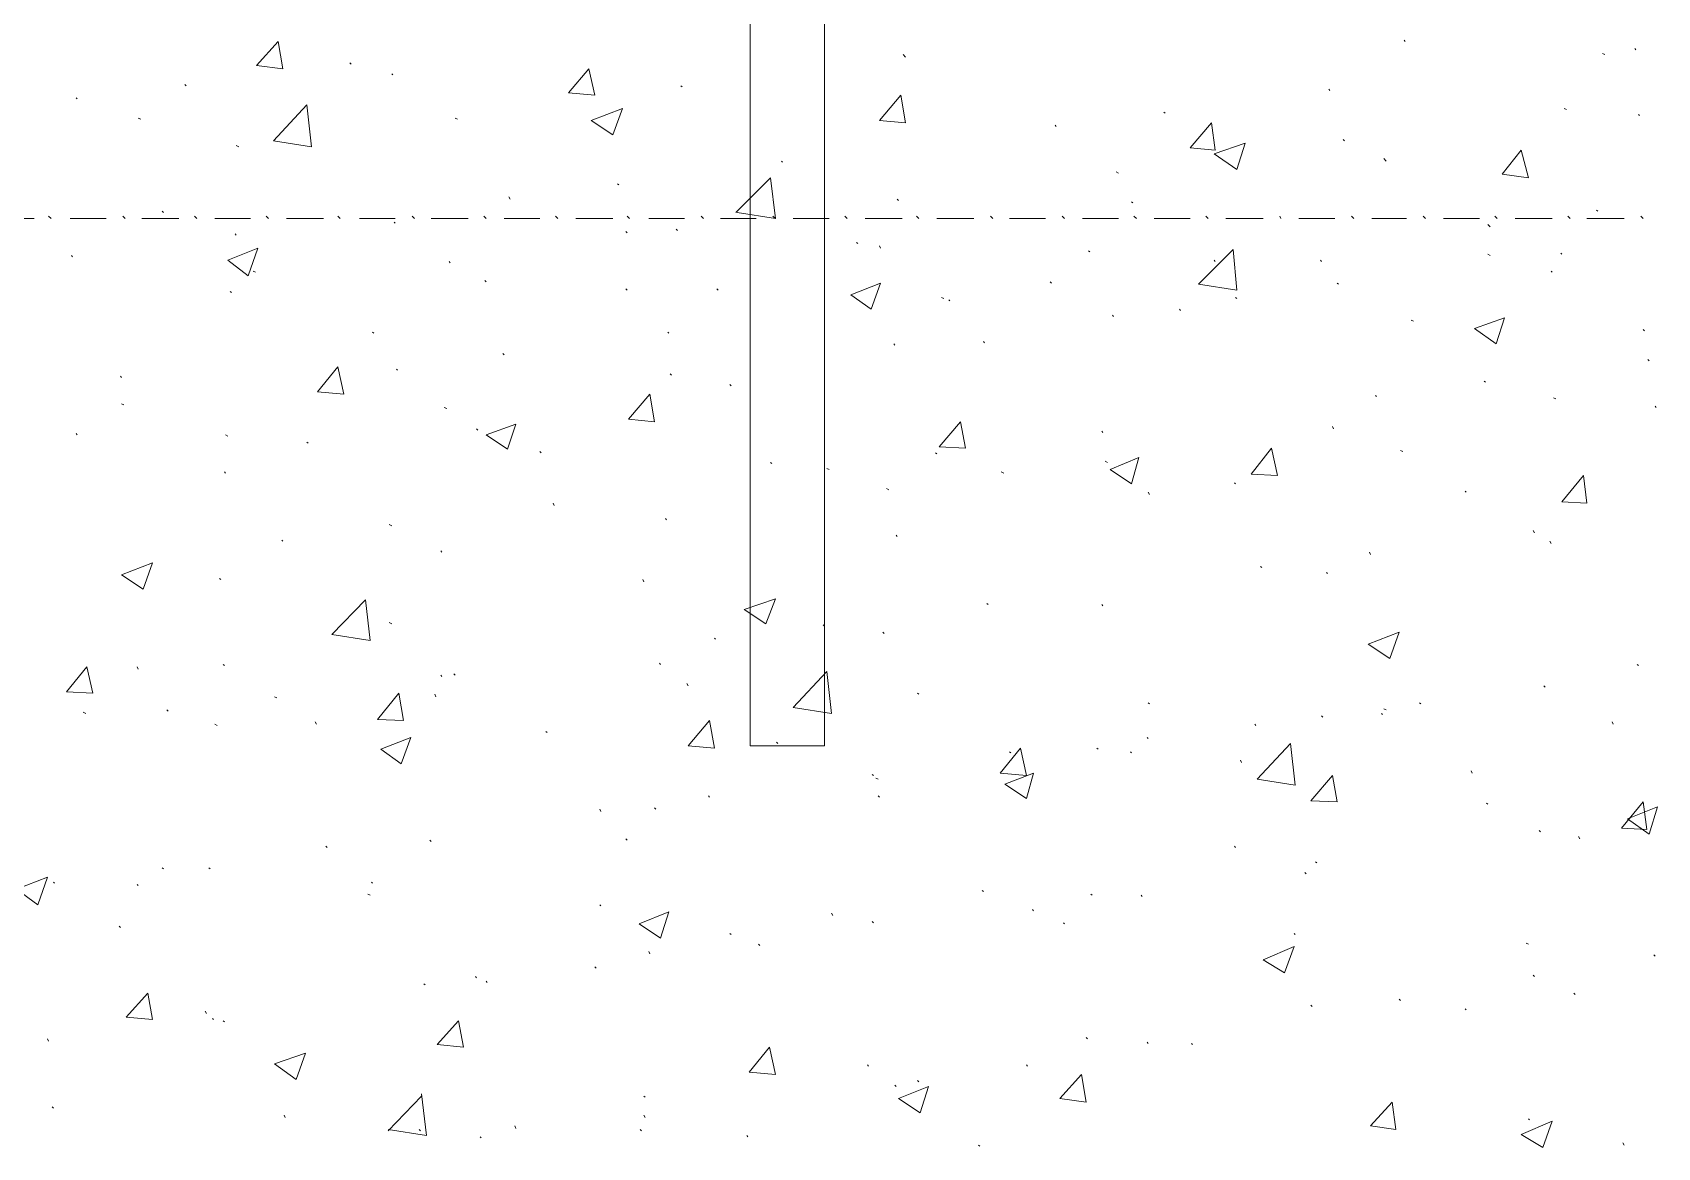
# Model space of a CAD drawing. Header units: millimetres. Extents: x 2928 to 3112, y 1220 to 1280.
# Drawn here: x 2955.221 to 2957.487, y 1250.914 to 1252.468 of the extents above; entities that cross this region are included whole.
import ezdxf

# ---------------------------------------------------------------- set-up
doc = ezdxf.new("R2010")
doc.units = ezdxf.units.MM

msp = doc.modelspace()

# ---------------------------------------------------------------- linework, layer by layer
at = {"color": 253, "linetype": 'Continuous', "lineweight": 5, "true_color": 0x9a9a9a}
msp.add_lwpolyline([(2956.22153, 1251.47377), (2956.32486, 1251.47377), (2956.32486, 1252.88545), (2956.22153, 1252.88545)], close=True, dxfattribs=at)
at = {"color": 92, "linetype": 'Continuous', "lineweight": 13, "true_color": 0x00b800}
for points in [[(2955.53319, 1252.42211), (2955.56319, 1252.45545), (2955.56319, 1252.45545)], [(2955.56985, 1252.41711), (2955.56319, 1252.45545), (2955.56319, 1252.45545)], [(2956.4382, 1252.43378), (2956.43487, 1252.43711), (2956.43487, 1252.43711)], [(2957.13488, 1252.45545), (2957.13321, 1252.45711), (2957.13321, 1252.45711)], [(2957.41321, 1252.43711), (2957.40988, 1252.43878), (2957.40988, 1252.43878)], [(2957.45655, 1252.44378), (2957.45488, 1252.44545), (2957.45488, 1252.44545)], [(2955.53319, 1252.42211), (2955.56985, 1252.41711), (2955.56985, 1252.41711)], [(2955.66486, 1252.42378), (2955.66319, 1252.42545), (2955.66319, 1252.42545)], [(2955.96819, 1252.38378), (2955.99653, 1252.41711), (2955.99653, 1252.41711)], [(2956.00486, 1252.38045), (2955.99653, 1252.41711), (2955.99653, 1252.41711)], [(2955.43485, 1252.39378), (2955.43319, 1252.39545), (2955.43319, 1252.39545)], [(2955.72319, 1252.40878), (2955.72152, 1252.41045), (2955.72152, 1252.41045)], [(2956.12653, 1252.39211), (2956.12486, 1252.39378), (2956.12486, 1252.39378)], [(2955.28318, 1252.37545), (2955.28152, 1252.37711), (2955.28152, 1252.37711)], [(2955.55652, 1252.31711), (2955.60319, 1252.36711), (2955.60319, 1252.36711)], [(2955.60985, 1252.30878), (2955.60319, 1252.36711), (2955.60319, 1252.36711)], [(2955.96819, 1252.38378), (2956.00486, 1252.38045), (2956.00486, 1252.38045)], [(2956.40153, 1252.34545), (2956.43153, 1252.38045), (2956.43153, 1252.38045)], [(2956.4382, 1252.34211), (2956.43153, 1252.38045), (2956.43153, 1252.38045)], [(2957.02988, 1252.38711), (2957.02821, 1252.38878), (2957.02821, 1252.38878)], [(2955.37152, 1252.34711), (2955.36818, 1252.34878), (2955.36818, 1252.34878)], [(2955.81319, 1252.34711), (2955.80986, 1252.34878), (2955.80986, 1252.34878)], [(2955.99986, 1252.34545), (2956.04319, 1252.36211), (2956.04319, 1252.36211)], [(2955.99986, 1252.34545), (2956.02986, 1252.32545), (2956.02986, 1252.32545)], [(2956.02986, 1252.32545), (2956.04319, 1252.36211), (2956.04319, 1252.36211)], [(2956.40153, 1252.34545), (2956.4382, 1252.34211), (2956.4382, 1252.34211)], [(2956.79987, 1252.35545), (2956.79821, 1252.35711), (2956.79821, 1252.35711)], [(2957.35988, 1252.36045), (2957.35655, 1252.36211), (2957.35655, 1252.36211)], [(2957.46155, 1252.35211), (2957.45988, 1252.35378), (2957.45988, 1252.35378)], [(2956.6482, 1252.33711), (2956.64654, 1252.33878), (2956.64654, 1252.33878)], [(2956.83487, 1252.30711), (2956.86487, 1252.34211), (2956.86487, 1252.34211)], [(2956.86987, 1252.30378), (2956.86487, 1252.34211), (2956.86487, 1252.34211)], [(2955.50819, 1252.30878), (2955.50485, 1252.31045), (2955.50485, 1252.31045)], [(2955.55652, 1252.31711), (2955.60985, 1252.30878), (2955.60985, 1252.30878)], [(2956.83487, 1252.30711), (2956.86987, 1252.30378), (2956.86987, 1252.30378)], [(2956.86821, 1252.29878), (2956.91154, 1252.31378), (2956.91154, 1252.31378)], [(2956.86821, 1252.29878), (2956.89987, 1252.27711), (2956.89987, 1252.27711)], [(2956.89987, 1252.27711), (2956.91154, 1252.31378), (2956.91154, 1252.31378)], [(2957.04988, 1252.31711), (2957.04821, 1252.31878), (2957.04821, 1252.31878)], [(2957.26988, 1252.27045), (2957.29655, 1252.30378), (2957.29655, 1252.30378)], [(2957.30655, 1252.26545), (2957.29655, 1252.30378), (2957.29655, 1252.30378)], [(2956.26653, 1252.28711), (2956.26486, 1252.28878), (2956.26486, 1252.28878)], [(2957.10821, 1252.28878), (2957.10488, 1252.29211), (2957.10488, 1252.29211)], [(2956.03819, 1252.25544), (2956.03653, 1252.25711), (2956.03653, 1252.25711)], [(2956.20153, 1252.21711), (2956.24986, 1252.26545), (2956.24986, 1252.26545)], [(2956.25653, 1252.20878), (2956.24986, 1252.26545), (2956.24986, 1252.26545)], [(2956.73487, 1252.27211), (2956.73154, 1252.27378), (2956.73154, 1252.27378)], [(2957.26988, 1252.27045), (2957.30655, 1252.26545), (2957.30655, 1252.26545)], [(2955.88653, 1252.23544), (2955.88486, 1252.23878), (2955.88486, 1252.23878)], [(2956.4282, 1252.23378), (2956.42653, 1252.23544), (2956.42653, 1252.23544)], [(2956.75487, 1252.23044), (2956.7532, 1252.23211), (2956.7532, 1252.23211)], [(2955.40319, 1252.21711), (2955.40152, 1252.21878), (2955.40152, 1252.21878)], [(2956.2032, 1252.21711), (2956.25653, 1252.20878), (2956.25653, 1252.20878)], [(2957.40321, 1252.21878), (2957.40155, 1252.22044), (2957.40155, 1252.22044)], [(2955.50485, 1252.18544), (2955.50319, 1252.18711), (2955.50319, 1252.18711)], [(2955.72652, 1252.20211), (2955.72486, 1252.20378), (2955.72486, 1252.20378)], [(2956.04986, 1252.18878), (2956.04819, 1252.19044), (2956.04819, 1252.19044)], [(2956.11986, 1252.19211), (2956.1182, 1252.19378), (2956.1182, 1252.19378)], [(2957.25321, 1252.19711), (2957.24988, 1252.20044), (2957.24988, 1252.20044)], [(2955.49319, 1252.15044), (2955.53485, 1252.16711), (2955.53485, 1252.16711)], [(2955.52152, 1252.12878), (2955.53485, 1252.16711), (2955.53485, 1252.16711)], [(2956.37153, 1252.17378), (2956.36987, 1252.17544), (2956.36987, 1252.17544)], [(2956.4032, 1252.16711), (2956.40153, 1252.17044), (2956.40153, 1252.17044)], [(2956.69487, 1252.16211), (2956.6932, 1252.16378), (2956.6932, 1252.16378)], [(2956.84654, 1252.11711), (2956.89487, 1252.16544), (2956.89487, 1252.16544)], [(2956.89987, 1252.10878), (2956.89487, 1252.16544), (2956.89487, 1252.16544)], [(2955.27652, 1252.15544), (2955.27485, 1252.15711), (2955.27485, 1252.15711)], [(2955.49319, 1252.15044), (2955.52152, 1252.12878), (2955.52152, 1252.12878)], [(2955.80319, 1252.14711), (2955.80152, 1252.14878), (2955.80152, 1252.14878)], [(2956.86987, 1252.14878), (2956.86821, 1252.15044), (2956.86821, 1252.15044)], [(2957.01821, 1252.14878), (2957.01654, 1252.15044), (2957.01654, 1252.15044)], [(2957.25321, 1252.15711), (2957.24988, 1252.15878), (2957.24988, 1252.15878)], [(2957.35321, 1252.15878), (2957.35155, 1252.16044), (2957.35155, 1252.16044)], [(2955.53152, 1252.13378), (2955.52819, 1252.13544), (2955.52819, 1252.13544)], [(2955.85319, 1252.12044), (2955.85152, 1252.12211), (2955.85152, 1252.12211)], [(2956.36153, 1252.10211), (2956.4032, 1252.11878), (2956.4032, 1252.11878)], [(2956.38987, 1252.08211), (2956.4032, 1252.11878), (2956.4032, 1252.11878)], [(2956.64154, 1252.11878), (2956.63987, 1252.12044), (2956.63987, 1252.12044)], [(2957.04154, 1252.11711), (2957.03988, 1252.11878), (2957.03988, 1252.11878)], [(2957.33988, 1252.13378), (2957.33821, 1252.13544), (2957.33821, 1252.13544)], [(2955.49819, 1252.10544), (2955.49652, 1252.10711), (2955.49652, 1252.10711)], [(2956.04986, 1252.10878), (2956.04819, 1252.11044), (2956.04819, 1252.11044)], [(2956.17653, 1252.10878), (2956.17486, 1252.11044), (2956.17486, 1252.11044)], [(2956.36153, 1252.10211), (2956.38987, 1252.08211), (2956.38987, 1252.08211)], [(2956.49153, 1252.09711), (2956.4882, 1252.09878), (2956.4882, 1252.09878)], [(2956.49987, 1252.09378), (2956.4982, 1252.09544), (2956.4982, 1252.09544)], [(2956.84654, 1252.11711), (2956.89987, 1252.10878), (2956.89987, 1252.10878)], [(2956.89987, 1252.09711), (2956.89821, 1252.09878), (2956.89821, 1252.09878)], [(2956.7282, 1252.07211), (2956.72654, 1252.07378), (2956.72654, 1252.07378)], [(2956.82154, 1252.08044), (2956.81987, 1252.08211), (2956.81987, 1252.08211)], [(2955.69652, 1252.04878), (2955.69486, 1252.05044), (2955.69486, 1252.05044)], [(2956.1082, 1252.04878), (2956.10653, 1252.05044), (2956.10653, 1252.05044)], [(2957.14654, 1252.06544), (2957.14321, 1252.06711), (2957.14321, 1252.06711)], [(2957.23154, 1252.05544), (2957.27321, 1252.07044), (2957.27321, 1252.07044)], [(2957.23154, 1252.05544), (2957.26155, 1252.03378), (2957.26155, 1252.03378)], [(2957.26155, 1252.03378), (2957.27321, 1252.07044), (2957.27321, 1252.07044)], [(2957.46821, 1252.05211), (2957.46655, 1252.05378), (2957.46655, 1252.05378)], [(2956.4232, 1252.03211), (2956.42153, 1252.03378), (2956.42153, 1252.03378)], [(2956.5482, 1252.03544), (2956.54653, 1252.03711), (2956.54653, 1252.03711)], [(2955.87819, 1252.01877), (2955.87653, 1252.02044), (2955.87653, 1252.02044)], [(2957.47488, 1252.01044), (2957.47321, 1252.01211), (2957.47321, 1252.01211)], [(2955.34485, 1251.98711), (2955.34318, 1251.98877), (2955.34318, 1251.98877)], [(2955.61819, 1251.96711), (2955.64652, 1252.00211), (2955.64652, 1252.00211)], [(2955.65486, 1251.96377), (2955.64652, 1252.00211), (2955.64652, 1252.00211)], [(2955.72986, 1251.99711), (2955.72819, 1251.99877), (2955.72819, 1251.99877)], [(2956.11153, 1251.99044), (2956.10986, 1251.99211), (2956.10986, 1251.99211)], [(2957.24654, 1251.98044), (2957.24488, 1251.98211), (2957.24488, 1251.98211)], [(2955.61819, 1251.96711), (2955.65486, 1251.96377), (2955.65486, 1251.96377)], [(2956.05153, 1251.92877), (2956.08153, 1251.96377), (2956.08153, 1251.96377)], [(2956.08819, 1251.92544), (2956.08153, 1251.96377), (2956.08153, 1251.96377)], [(2956.19486, 1251.97544), (2956.1932, 1251.97711), (2956.1932, 1251.97711)], [(2957.09488, 1251.96044), (2957.09321, 1251.96211), (2957.09321, 1251.96211)], [(2955.34818, 1251.94877), (2955.34485, 1251.95044), (2955.34485, 1251.95044)], [(2955.79819, 1251.94377), (2955.79486, 1251.94544), (2955.79486, 1251.94544)], [(2957.34488, 1251.95711), (2957.34155, 1251.95877), (2957.34155, 1251.95877)], [(2957.48488, 1251.94544), (2957.48321, 1251.94711), (2957.48321, 1251.94711)], [(2955.84152, 1251.91377), (2955.83986, 1251.91544), (2955.83986, 1251.91544)], [(2955.85319, 1251.90711), (2955.89486, 1251.92211), (2955.89486, 1251.92211)], [(2955.88319, 1251.88711), (2955.89486, 1251.92211), (2955.89486, 1251.92211)], [(2956.05153, 1251.92877), (2956.08819, 1251.92544), (2956.08819, 1251.92544)], [(2956.48487, 1251.89044), (2956.51487, 1251.92544), (2956.51487, 1251.92544)], [(2956.52153, 1251.88877), (2956.51487, 1251.92544), (2956.51487, 1251.92544)], [(2957.03488, 1251.91544), (2957.03321, 1251.91877), (2957.03321, 1251.91877)], [(2955.28318, 1251.90711), (2955.28152, 1251.90877), (2955.28152, 1251.90877)], [(2955.49319, 1251.90544), (2955.48985, 1251.90711), (2955.48985, 1251.90711)], [(2955.60485, 1251.89544), (2955.60319, 1251.89711), (2955.60319, 1251.89711)], [(2955.85319, 1251.90711), (2955.88319, 1251.88711), (2955.88319, 1251.88711)], [(2956.7132, 1251.91044), (2956.71154, 1251.91211), (2956.71154, 1251.91211)], [(2955.92986, 1251.88211), (2955.92819, 1251.88377), (2955.92819, 1251.88377)], [(2956.25153, 1251.86711), (2956.24986, 1251.86877), (2956.24986, 1251.86877)], [(2956.48153, 1251.88044), (2956.47987, 1251.88211), (2956.47987, 1251.88211)], [(2956.48487, 1251.89044), (2956.52153, 1251.88877), (2956.52153, 1251.88877)], [(2956.71987, 1251.86877), (2956.71654, 1251.87044), (2956.71654, 1251.87044)], [(2956.7232, 1251.85877), (2956.7632, 1251.87544), (2956.7632, 1251.87544)], [(2956.7532, 1251.83877), (2956.7632, 1251.87544), (2956.7632, 1251.87544)], [(2956.91987, 1251.85211), (2956.94821, 1251.88877), (2956.94821, 1251.88877)], [(2956.95654, 1251.85044), (2956.94821, 1251.88877), (2956.94821, 1251.88877)], [(2957.13154, 1251.88377), (2957.12821, 1251.88544), (2957.12821, 1251.88544)], [(2955.48985, 1251.85377), (2955.48819, 1251.85544), (2955.48819, 1251.85544)], [(2956.33153, 1251.85877), (2956.3282, 1251.86044), (2956.3282, 1251.86044)], [(2956.57487, 1251.85377), (2956.57154, 1251.85544), (2956.57154, 1251.85544)], [(2956.7232, 1251.85877), (2956.7532, 1251.83877), (2956.7532, 1251.83877)], [(2956.91987, 1251.85211), (2956.95654, 1251.85044), (2956.95654, 1251.85044)], [(2957.35321, 1251.81377), (2957.38321, 1251.85044), (2957.38321, 1251.85044)], [(2957.38821, 1251.81211), (2957.38321, 1251.85044), (2957.38321, 1251.85044)], [(2956.41487, 1251.83044), (2956.41153, 1251.83211), (2956.41153, 1251.83211)], [(2956.7782, 1251.82377), (2956.77654, 1251.82711), (2956.77654, 1251.82711)], [(2956.89821, 1251.83877), (2956.89654, 1251.84044), (2956.89654, 1251.84044)], [(2957.21988, 1251.82711), (2957.21821, 1251.82877), (2957.21821, 1251.82877)], [(2955.94819, 1251.80877), (2955.94653, 1251.81211), (2955.94653, 1251.81211)], [(2957.35321, 1251.81377), (2957.38821, 1251.81211), (2957.38821, 1251.81211)], [(2955.72152, 1251.78044), (2955.71819, 1251.7821), (2955.71819, 1251.7821)], [(2956.10486, 1251.78877), (2956.1032, 1251.79044), (2956.1032, 1251.79044)], [(2955.56985, 1251.75877), (2955.56819, 1251.76044), (2955.56819, 1251.76044)], [(2956.42653, 1251.76544), (2956.42487, 1251.7671), (2956.42487, 1251.7671)], [(2957.31488, 1251.77044), (2957.31321, 1251.77377), (2957.31321, 1251.77377)], [(2957.33821, 1251.75544), (2957.33655, 1251.75877), (2957.33655, 1251.75877)], [(2955.79152, 1251.74377), (2955.78986, 1251.74544), (2955.78986, 1251.74544)], [(2957.08654, 1251.74044), (2957.08488, 1251.74377), (2957.08488, 1251.74377)], [(2955.34485, 1251.7121), (2955.38818, 1251.72877), (2955.38818, 1251.72877)], [(2955.34485, 1251.7121), (2955.37485, 1251.6921), (2955.37485, 1251.6921)], [(2955.37485, 1251.6921), (2955.38818, 1251.72877), (2955.38818, 1251.72877)], [(2956.93487, 1251.7221), (2956.93321, 1251.72377), (2956.93321, 1251.72377)], [(2957.02654, 1251.71377), (2957.02487, 1251.71544), (2957.02487, 1251.71544)], [(2955.48319, 1251.70544), (2955.48152, 1251.7071), (2955.48152, 1251.7071)], [(2956.07319, 1251.7021), (2956.07153, 1251.70544), (2956.07153, 1251.70544)], [(2955.63819, 1251.62877), (2955.68486, 1251.6771), (2955.68486, 1251.6771)], [(2955.69152, 1251.62044), (2955.68486, 1251.6771), (2955.68486, 1251.6771)], [(2956.2132, 1251.66377), (2956.25653, 1251.67877), (2956.25653, 1251.67877)], [(2956.2432, 1251.64377), (2956.25653, 1251.67877), (2956.25653, 1251.67877)], [(2956.5532, 1251.67044), (2956.55153, 1251.6721), (2956.55153, 1251.6721)], [(2956.7132, 1251.66877), (2956.71154, 1251.67044), (2956.71154, 1251.67044)], [(2955.72152, 1251.64377), (2955.71819, 1251.64544), (2955.71819, 1251.64544)], [(2956.2132, 1251.66377), (2956.2432, 1251.64377), (2956.2432, 1251.64377)], [(2956.32486, 1251.64044), (2956.3232, 1251.6421), (2956.3232, 1251.6421)], [(2955.63819, 1251.62877), (2955.69152, 1251.62044), (2955.69152, 1251.62044)], [(2956.1732, 1251.6221), (2956.17153, 1251.62377), (2956.17153, 1251.62377)], [(2956.4082, 1251.63044), (2956.40653, 1251.6321), (2956.40653, 1251.6321)], [(2957.08321, 1251.61544), (2957.12654, 1251.6321), (2957.12654, 1251.6321)], [(2957.11321, 1251.59544), (2957.12654, 1251.6321), (2957.12654, 1251.6321)], [(2957.08321, 1251.61544), (2957.11321, 1251.59544), (2957.11321, 1251.59544)], [(2955.26818, 1251.54877), (2955.29652, 1251.58377), (2955.29652, 1251.58377)], [(2955.30485, 1251.5471), (2955.29652, 1251.58377), (2955.29652, 1251.58377)], [(2955.36818, 1251.58044), (2955.36652, 1251.58377), (2955.36652, 1251.58377)], [(2955.48819, 1251.58544), (2955.48652, 1251.5871), (2955.48652, 1251.5871)], [(2955.80986, 1251.5721), (2955.80819, 1251.57377), (2955.80819, 1251.57377)], [(2956.09653, 1251.5871), (2956.09486, 1251.58877), (2956.09486, 1251.58877)], [(2956.28153, 1251.5271), (2956.3282, 1251.5771), (2956.3282, 1251.5771)], [(2956.33487, 1251.51877), (2956.3282, 1251.5771), (2956.3282, 1251.5771)], [(2957.45988, 1251.58544), (2957.45821, 1251.5871), (2957.45821, 1251.5871)], [(2955.79152, 1251.57044), (2955.78986, 1251.5721), (2955.78986, 1251.5721)], [(2956.13486, 1251.5571), (2956.1332, 1251.56043), (2956.1332, 1251.56043)], [(2957.32988, 1251.55543), (2957.32821, 1251.5571), (2957.32821, 1251.5571)], [(2955.26818, 1251.54877), (2955.30485, 1251.5471), (2955.30485, 1251.5471)], [(2955.56152, 1251.54043), (2955.55819, 1251.5421), (2955.55819, 1251.5421)], [(2955.70152, 1251.51043), (2955.73152, 1251.5471), (2955.73152, 1251.5471)], [(2955.73819, 1251.50877), (2955.73152, 1251.5471), (2955.73152, 1251.5471)], [(2955.78319, 1251.5421), (2955.78152, 1251.54543), (2955.78152, 1251.54543)], [(2956.45653, 1251.54543), (2956.45487, 1251.5471), (2956.45487, 1251.5471)], [(2956.7782, 1251.5321), (2956.77654, 1251.53377), (2956.77654, 1251.53377)], [(2957.15654, 1251.5321), (2957.15488, 1251.53377), (2957.15488, 1251.53377)], [(2955.29485, 1251.51877), (2955.29152, 1251.52043), (2955.29152, 1251.52043)], [(2955.40985, 1251.5221), (2955.40819, 1251.52377), (2955.40819, 1251.52377)], [(2955.61652, 1251.50377), (2955.61485, 1251.5071), (2955.61485, 1251.5071)], [(2955.70152, 1251.51043), (2955.73819, 1251.50877), (2955.73819, 1251.50877)], [(2956.13486, 1251.47377), (2956.16486, 1251.50877), (2956.16486, 1251.50877)], [(2956.17153, 1251.47043), (2956.16486, 1251.50877), (2956.16486, 1251.50877)], [(2956.28153, 1251.5271), (2956.33487, 1251.51877), (2956.33487, 1251.51877)], [(2957.01987, 1251.51377), (2957.01821, 1251.51543), (2957.01821, 1251.51543)], [(2957.10321, 1251.5171), (2957.10154, 1251.51877), (2957.10154, 1251.51877)], [(2957.10821, 1251.52377), (2957.10488, 1251.52543), (2957.10488, 1251.52543)], [(2957.42488, 1251.50377), (2957.42321, 1251.5071), (2957.42321, 1251.5071)], [(2955.47819, 1251.5021), (2955.47485, 1251.50377), (2955.47485, 1251.50377)], [(2955.70652, 1251.46877), (2955.74819, 1251.48543), (2955.74819, 1251.48543)], [(2955.73486, 1251.44877), (2955.74819, 1251.48543), (2955.74819, 1251.48543)], [(2955.93819, 1251.4921), (2955.93653, 1251.49377), (2955.93653, 1251.49377)], [(2956.77654, 1251.48377), (2956.77487, 1251.48543), (2956.77487, 1251.48543)], [(2956.92654, 1251.5021), (2956.92487, 1251.50377), (2956.92487, 1251.50377)], [(2955.70652, 1251.46877), (2955.73486, 1251.44877), (2955.73486, 1251.44877)], [(2956.13486, 1251.47377), (2956.17153, 1251.47043), (2956.17153, 1251.47043)], [(2956.25986, 1251.4771), (2956.2582, 1251.47877), (2956.2582, 1251.47877)], [(2956.56987, 1251.43543), (2956.5982, 1251.47043), (2956.5982, 1251.47043)], [(2956.58487, 1251.46377), (2956.5832, 1251.46543), (2956.5832, 1251.46543)], [(2956.60654, 1251.4321), (2956.5982, 1251.47043), (2956.5982, 1251.47043)], [(2956.70654, 1251.46877), (2956.70487, 1251.47043), (2956.70487, 1251.47043)], [(2956.7532, 1251.46377), (2956.75154, 1251.46543), (2956.75154, 1251.46543)], [(2956.92821, 1251.4271), (2956.97487, 1251.4771), (2956.97487, 1251.4771)], [(2956.98154, 1251.41877), (2956.97487, 1251.4771), (2956.97487, 1251.4771)], [(2956.90654, 1251.45043), (2956.90487, 1251.45377), (2956.90487, 1251.45377)], [(2957.22821, 1251.43543), (2957.22654, 1251.43877), (2957.22654, 1251.43877)], [(2956.3932, 1251.4321), (2956.39153, 1251.43377), (2956.39153, 1251.43377)], [(2956.39987, 1251.4271), (2956.39653, 1251.42877), (2956.39653, 1251.42877)], [(2956.56987, 1251.43543), (2956.60654, 1251.4321), (2956.60654, 1251.4321)], [(2956.57654, 1251.42043), (2956.61654, 1251.43543), (2956.61654, 1251.43543)], [(2956.57654, 1251.42043), (2956.60654, 1251.40043), (2956.60654, 1251.40043)], [(2956.60654, 1251.40043), (2956.61654, 1251.43543), (2956.61654, 1251.43543)], [(2956.92821, 1251.4271), (2956.98154, 1251.41877), (2956.98154, 1251.41877)], [(2957.00321, 1251.3971), (2957.03321, 1251.4321), (2957.03321, 1251.4321)], [(2957.03988, 1251.39543), (2957.03321, 1251.4321), (2957.03321, 1251.4321)], [(2956.16486, 1251.4021), (2956.1632, 1251.40377), (2956.1632, 1251.40377)], [(2956.40153, 1251.4021), (2956.39987, 1251.40377), (2956.39987, 1251.40377)], [(2957.00321, 1251.3971), (2957.03988, 1251.39543), (2957.03988, 1251.39543)], [(2957.24988, 1251.3921), (2957.24821, 1251.39377), (2957.24821, 1251.39377)], [(2957.43655, 1251.35877), (2957.46655, 1251.39543), (2957.46655, 1251.39543)], [(2957.47155, 1251.3571), (2957.46655, 1251.39543), (2957.46655, 1251.39543)], [(2956.01319, 1251.3821), (2956.01153, 1251.38543), (2956.01153, 1251.38543)], [(2956.08986, 1251.38543), (2956.08819, 1251.3871), (2956.08819, 1251.3871)], [(2957.44488, 1251.3721), (2957.48655, 1251.38877), (2957.48655, 1251.38877)], [(2957.44488, 1251.3721), (2957.47488, 1251.35043), (2957.47488, 1251.35043)], [(2957.47488, 1251.35043), (2957.48655, 1251.38877), (2957.48655, 1251.38877)], [(2957.32321, 1251.35377), (2957.32155, 1251.35543), (2957.32155, 1251.35543)], [(2957.37821, 1251.34377), (2957.37655, 1251.3471), (2957.37655, 1251.3471)], [(2957.43655, 1251.35877), (2957.47155, 1251.3571), (2957.47155, 1251.3571)], [(2955.63152, 1251.3321), (2955.62986, 1251.33377), (2955.62986, 1251.33377)], [(2955.77652, 1251.34043), (2955.77486, 1251.3421), (2955.77486, 1251.3421)], [(2956.04986, 1251.3421), (2956.04819, 1251.34377), (2956.04819, 1251.34377)], [(2956.89821, 1251.3321), (2956.89654, 1251.33377), (2956.89654, 1251.33377)], [(2955.40319, 1251.3021), (2955.40152, 1251.30376), (2955.40152, 1251.30376)], [(2955.46819, 1251.3021), (2955.46652, 1251.30376), (2955.46652, 1251.30376)], [(2957.01154, 1251.31043), (2957.00987, 1251.3121), (2957.00987, 1251.3121)], [(2955.19818, 1251.27376), (2955.24152, 1251.29043), (2955.24152, 1251.29043)], [(2955.22818, 1251.2521), (2955.24152, 1251.29043), (2955.24152, 1251.29043)], [(2955.25152, 1251.2821), (2955.24985, 1251.28376), (2955.24985, 1251.28376)], [(2955.36818, 1251.27876), (2955.36652, 1251.28043), (2955.36652, 1251.28043)], [(2955.69486, 1251.2821), (2955.69319, 1251.28376), (2955.69319, 1251.28376)], [(2956.99654, 1251.29543), (2956.99487, 1251.2971), (2956.99487, 1251.2971)], [(2955.19818, 1251.27376), (2955.22818, 1251.2521), (2955.22818, 1251.2521)], [(2955.69152, 1251.26543), (2955.68819, 1251.2671), (2955.68819, 1251.2671)], [(2956.54653, 1251.27043), (2956.54487, 1251.2721), (2956.54487, 1251.2721)], [(2956.6982, 1251.26543), (2956.69654, 1251.2671), (2956.69654, 1251.2671)], [(2956.7682, 1251.26376), (2956.76654, 1251.26543), (2956.76654, 1251.26543)], [(2956.01319, 1251.25043), (2956.01153, 1251.2521), (2956.01153, 1251.2521)], [(2956.06653, 1251.22543), (2956.1082, 1251.2421), (2956.1082, 1251.2421)], [(2956.09653, 1251.20543), (2956.1082, 1251.2421), (2956.1082, 1251.2421)], [(2956.33653, 1251.2371), (2956.33487, 1251.24043), (2956.33487, 1251.24043)], [(2956.61654, 1251.24376), (2956.61487, 1251.24543), (2956.61487, 1251.24543)], [(2955.34318, 1251.22043), (2955.34152, 1251.2221), (2955.34152, 1251.2221)], [(2956.06653, 1251.22543), (2956.09653, 1251.20543), (2956.09653, 1251.20543)], [(2956.19486, 1251.21043), (2956.1932, 1251.2121), (2956.1932, 1251.2121)], [(2956.3932, 1251.2271), (2956.39153, 1251.22876), (2956.39153, 1251.22876)], [(2956.65987, 1251.22543), (2956.6582, 1251.2271), (2956.6582, 1251.2271)], [(2956.98154, 1251.21043), (2956.97987, 1251.2121), (2956.97987, 1251.2121)], [(2956.23486, 1251.19543), (2956.2332, 1251.1971), (2956.2332, 1251.1971)], [(2956.93654, 1251.17543), (2956.97987, 1251.19376), (2956.97987, 1251.19376)], [(2956.96654, 1251.1571), (2956.97987, 1251.19376), (2956.97987, 1251.19376)], [(2957.30655, 1251.1971), (2957.30321, 1251.19876), (2957.30321, 1251.19876)], [(2956.08153, 1251.18376), (2956.07986, 1251.1871), (2956.07986, 1251.1871)], [(2956.93654, 1251.17543), (2956.96654, 1251.1571), (2956.96654, 1251.1571)], [(2957.48321, 1251.18043), (2957.48155, 1251.1821), (2957.48155, 1251.1821)], [(2955.83986, 1251.15043), (2955.83819, 1251.1521), (2955.83819, 1251.1521)], [(2955.85486, 1251.14376), (2955.85319, 1251.14543), (2955.85319, 1251.14543)], [(2956.00653, 1251.16376), (2956.00486, 1251.16543), (2956.00486, 1251.16543)], [(2957.31488, 1251.1521), (2957.31321, 1251.15376), (2957.31321, 1251.15376)], [(2955.35152, 1251.09543), (2955.38152, 1251.12876), (2955.38152, 1251.12876)], [(2955.38818, 1251.09209), (2955.38152, 1251.12876), (2955.38152, 1251.12876)], [(2955.76819, 1251.14043), (2955.76652, 1251.1421), (2955.76652, 1251.1421)], [(2957.12821, 1251.11876), (2957.12654, 1251.12043), (2957.12654, 1251.12043)], [(2957.37155, 1251.1271), (2957.36988, 1251.12876), (2957.36988, 1251.12876)], [(2955.46319, 1251.10043), (2955.46152, 1251.10376), (2955.46152, 1251.10376)], [(2957.00487, 1251.11043), (2957.00321, 1251.1121), (2957.00321, 1251.1121)], [(2957.21988, 1251.10543), (2957.21821, 1251.1071), (2957.21821, 1251.1071)], [(2955.35152, 1251.09543), (2955.38818, 1251.09209), (2955.38818, 1251.09209)], [(2955.47319, 1251.09209), (2955.47152, 1251.09376), (2955.47152, 1251.09376)], [(2955.48819, 1251.08876), (2955.48652, 1251.09043), (2955.48652, 1251.09043)], [(2955.78486, 1251.05709), (2955.81486, 1251.09043), (2955.81486, 1251.09043)], [(2955.82152, 1251.05376), (2955.81486, 1251.09043), (2955.81486, 1251.09043)], [(2955.24318, 1251.06209), (2955.24152, 1251.06543), (2955.24152, 1251.06543)], [(2955.78486, 1251.05709), (2955.82152, 1251.05376), (2955.82152, 1251.05376)], [(2956.21986, 1251.01876), (2956.2482, 1251.05376), (2956.2482, 1251.05376)], [(2956.25653, 1251.01543), (2956.2482, 1251.05376), (2956.2482, 1251.05376)], [(2956.69154, 1251.06543), (2956.68987, 1251.06709), (2956.68987, 1251.06709)], [(2956.77654, 1251.05876), (2956.77487, 1251.06043), (2956.77487, 1251.06043)], [(2956.83821, 1251.05709), (2956.83654, 1251.05876), (2956.83654, 1251.05876)], [(2955.55819, 1251.03043), (2955.60152, 1251.04543), (2955.60152, 1251.04543)], [(2955.55819, 1251.03043), (2955.58819, 1251.00876), (2955.58819, 1251.00876)], [(2955.58819, 1251.00876), (2955.60152, 1251.04543), (2955.60152, 1251.04543)], [(2956.21986, 1251.01876), (2956.25653, 1251.01543), (2956.25653, 1251.01543)], [(2956.38653, 1251.02709), (2956.38487, 1251.02876), (2956.38487, 1251.02876)], [(2956.6082, 1251.02709), (2956.60654, 1251.02876), (2956.60654, 1251.02876)], [(2956.6532, 1250.98209), (2956.6832, 1251.01543), (2956.6832, 1251.01543)], [(2956.68987, 1250.97709), (2956.6832, 1251.01543), (2956.6832, 1251.01543)], [(2955.71652, 1250.93709), (2955.76319, 1250.98543), (2955.76319, 1250.98543)], [(2955.76986, 1250.93043), (2955.76319, 1250.98876), (2955.76319, 1250.98876)], [(2956.07486, 1250.98376), (2956.07319, 1250.98543), (2956.07319, 1250.98543)], [(2956.42487, 1250.99876), (2956.4232, 1251.00043), (2956.4232, 1251.00043)], [(2956.4282, 1250.98209), (2956.46987, 1250.99876), (2956.46987, 1250.99876)], [(2956.45653, 1251.00543), (2956.45487, 1251.00709), (2956.45487, 1251.00709)], [(2956.4582, 1250.96209), (2956.46987, 1250.99876), (2956.46987, 1250.99876)], [(2955.24985, 1250.96876), (2955.24818, 1250.97043), (2955.24818, 1250.97043)], [(2956.4282, 1250.98209), (2956.4582, 1250.96209), (2956.4582, 1250.96209)], [(2956.6532, 1250.98209), (2956.68987, 1250.97709), (2956.68987, 1250.97709)], [(2957.08654, 1250.94376), (2957.11654, 1250.97709), (2957.11654, 1250.97709)], [(2957.12154, 1250.93876), (2957.11654, 1250.97709), (2957.11654, 1250.97709)], [(2955.57319, 1250.95543), (2955.57152, 1250.95876), (2955.57152, 1250.95876)], [(2955.89486, 1250.94043), (2955.89319, 1250.94376), (2955.89319, 1250.94376)], [(2956.07486, 1250.95543), (2956.07319, 1250.95876), (2956.07319, 1250.95876)], [(2957.08654, 1250.94376), (2957.12154, 1250.93876), (2957.12154, 1250.93876)], [(2957.29655, 1250.93209), (2957.33988, 1250.95043), (2957.33988, 1250.95043)], [(2957.30821, 1250.95209), (2957.30655, 1250.95376), (2957.30655, 1250.95376)], [(2957.32655, 1250.91376), (2957.33988, 1250.95043), (2957.33988, 1250.95043)], [(2955.71652, 1250.93876), (2955.76986, 1250.93043), (2955.76986, 1250.93043)], [(2955.76152, 1250.93709), (2955.75986, 1250.93876), (2955.75986, 1250.93876)], [(2955.84652, 1250.92709), (2955.84486, 1250.92876), (2955.84486, 1250.92876)], [(2956.06986, 1250.93709), (2956.06819, 1250.93876), (2956.06819, 1250.93876)], [(2956.2182, 1250.92876), (2956.21653, 1250.93043), (2956.21653, 1250.93043)], [(2956.54153, 1250.91543), (2956.53987, 1250.91709), (2956.53987, 1250.91709)], [(2957.29655, 1250.93209), (2957.32655, 1250.91376), (2957.32655, 1250.91376)], [(2957.43988, 1250.91709), (2957.43821, 1250.92043), (2957.43821, 1250.92043)]]:
    msp.add_lwpolyline(points, dxfattribs=at)
at = {"color": 7, "linetype": 'Continuous', "lineweight": 20, "true_color": 0x000007}
for points in [[(2955.22318, 1252.20878), (2955.17318, 1252.20878), (2955.17318, 1252.20878)], [(2955.24652, 1252.20878), (2955.24318, 1252.21211), (2955.24318, 1252.21211)], [(2955.32318, 1252.20878), (2955.27318, 1252.20878), (2955.27318, 1252.20878)], [(2955.34985, 1252.20878), (2955.34652, 1252.21211), (2955.34652, 1252.21211)], [(2955.42485, 1252.20878), (2955.37318, 1252.20878), (2955.37318, 1252.20878)], [(2955.44985, 1252.20878), (2955.44652, 1252.21211), (2955.44652, 1252.21211)], [(2955.52485, 1252.20878), (2955.47485, 1252.20878), (2955.47485, 1252.20878)], [(2955.54985, 1252.20878), (2955.54652, 1252.21211), (2955.54652, 1252.21211)], [(2955.62652, 1252.20878), (2955.57485, 1252.20878), (2955.57485, 1252.20878)], [(2955.64986, 1252.20878), (2955.64652, 1252.21211), (2955.64652, 1252.21211)], [(2955.72652, 1252.20878), (2955.67652, 1252.20878), (2955.67652, 1252.20878)], [(2955.75319, 1252.20878), (2955.74986, 1252.21211), (2955.74986, 1252.21211)], [(2955.82819, 1252.20878), (2955.77652, 1252.20878), (2955.77652, 1252.20878)], [(2955.85319, 1252.20878), (2955.84986, 1252.21211), (2955.84986, 1252.21211)], [(2955.92819, 1252.20878), (2955.87819, 1252.20878), (2955.87819, 1252.20878)], [(2955.95319, 1252.20878), (2955.94986, 1252.21211), (2955.94986, 1252.21211)], [(2956.02986, 1252.20878), (2955.97819, 1252.20878), (2955.97819, 1252.20878)], [(2956.05319, 1252.20878), (2956.04986, 1252.21211), (2956.04986, 1252.21211)], [(2956.12986, 1252.20878), (2956.07986, 1252.20878), (2956.07986, 1252.20878)], [(2956.15653, 1252.20878), (2956.1532, 1252.21211), (2956.1532, 1252.21211)], [(2956.22986, 1252.20878), (2956.17986, 1252.20878), (2956.17986, 1252.20878)], [(2956.25653, 1252.20878), (2956.2532, 1252.21211), (2956.2532, 1252.21211)], [(2956.33153, 1252.20878), (2956.28153, 1252.20878), (2956.28153, 1252.20878)], [(2956.35653, 1252.20878), (2956.3532, 1252.21211), (2956.3532, 1252.21211)], [(2956.4332, 1252.20878), (2956.38153, 1252.20878), (2956.38153, 1252.20878)], [(2956.45653, 1252.20878), (2956.4532, 1252.21211), (2956.4532, 1252.21211)], [(2956.5332, 1252.20878), (2956.48153, 1252.20878), (2956.48153, 1252.20878)], [(2956.55987, 1252.20878), (2956.55653, 1252.21211), (2956.55653, 1252.21211)], [(2956.6332, 1252.20878), (2956.5832, 1252.20878), (2956.5832, 1252.20878)], [(2956.65987, 1252.20878), (2956.65654, 1252.21211), (2956.65654, 1252.21211)], [(2956.73487, 1252.20878), (2956.68487, 1252.20878), (2956.68487, 1252.20878)], [(2956.75987, 1252.20878), (2956.75654, 1252.21211), (2956.75654, 1252.21211)], [(2956.83487, 1252.20878), (2956.78487, 1252.20878), (2956.78487, 1252.20878)], [(2956.85987, 1252.20878), (2956.85654, 1252.21211), (2956.85654, 1252.21211)], [(2956.93654, 1252.20878), (2956.88487, 1252.20878), (2956.88487, 1252.20878)], [(2956.96154, 1252.20878), (2956.95987, 1252.21211), (2956.95987, 1252.21211)], [(2957.03654, 1252.20878), (2956.98654, 1252.20878), (2956.98654, 1252.20878)], [(2957.06321, 1252.20878), (2957.05988, 1252.21211), (2957.05988, 1252.21211)], [(2957.13654, 1252.20878), (2957.08821, 1252.20878), (2957.08821, 1252.20878)], [(2957.16321, 1252.20878), (2957.15988, 1252.21211), (2957.15988, 1252.21211)], [(2957.23821, 1252.20878), (2957.18821, 1252.20878), (2957.18821, 1252.20878)], [(2957.26321, 1252.20878), (2957.25988, 1252.21211), (2957.25988, 1252.21211)], [(2957.33988, 1252.20878), (2957.28821, 1252.20878), (2957.28821, 1252.20878)], [(2957.36488, 1252.20878), (2957.36155, 1252.21211), (2957.36155, 1252.21211)], [(2957.43988, 1252.20878), (2957.38821, 1252.20878), (2957.38821, 1252.20878)], [(2957.46655, 1252.20878), (2957.46321, 1252.21211), (2957.46321, 1252.21211)]]:
    msp.add_lwpolyline(points, dxfattribs=at)

doc.saveas('drawing.dxf')
